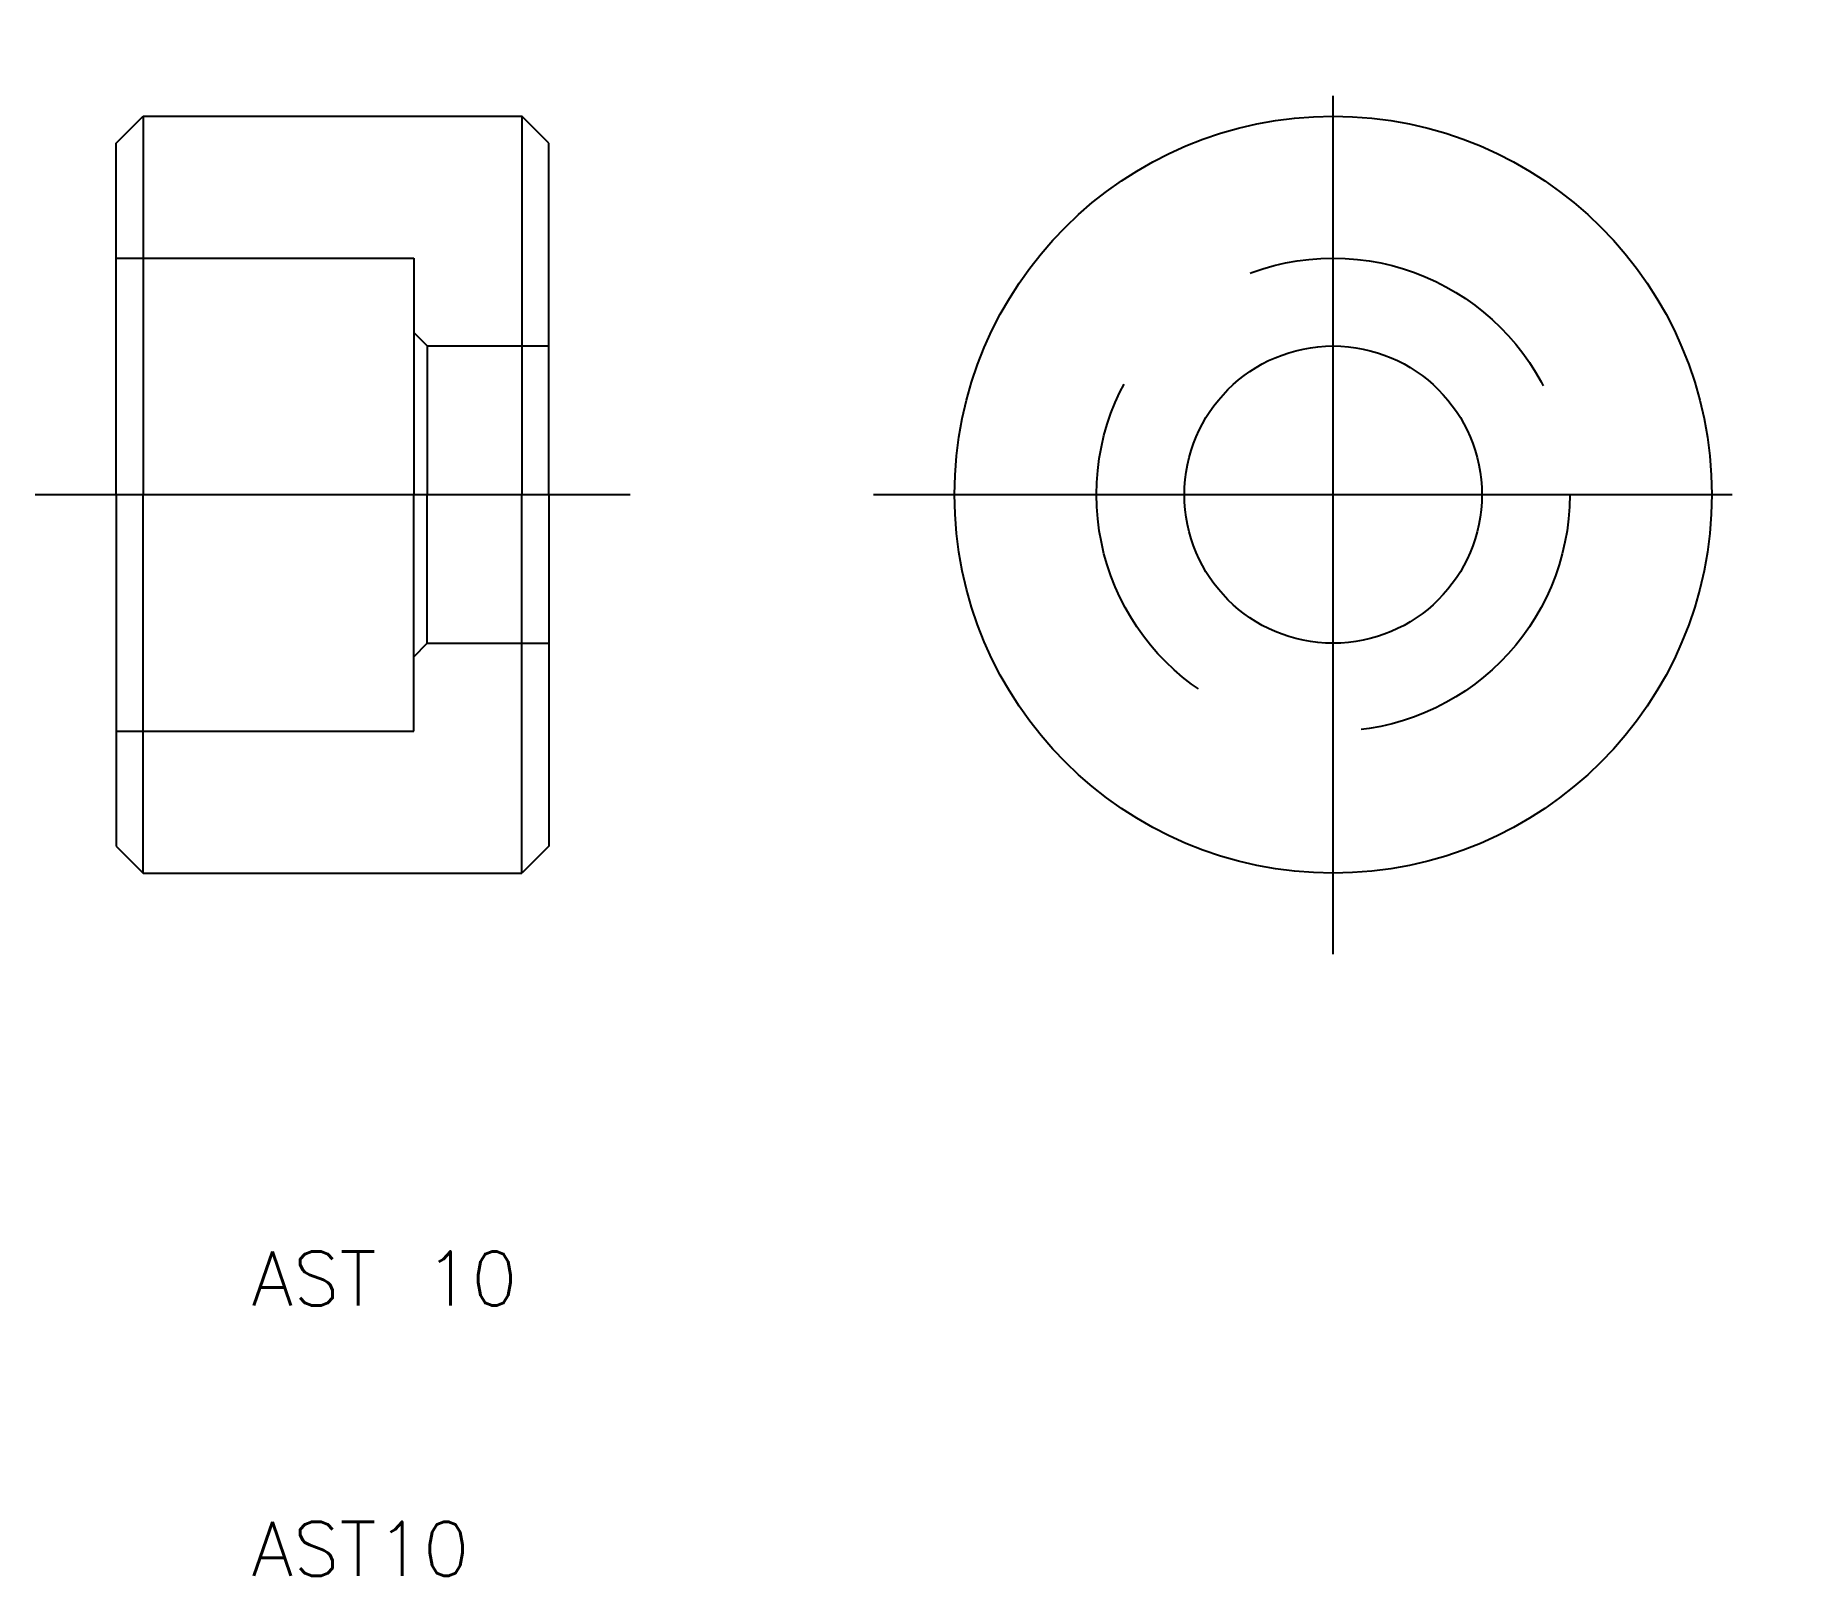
# Model space of a CAD drawing. Extents: x 2 to 67, y 10 to 67.
import ezdxf

# ---------------------------------------------------------------- set-up
doc = ezdxf.new("R2010")
doc.units = 0
doc.linetypes.add('CENTER', pattern=[50.8, 31.75, -6.35, 6.35, -6.35])
doc.linetypes.add('DASHED', pattern=[19.05, 12.7, -6.35])
doc.layers.get('0').update_dxf_attribs({"linetype": 'CONTINUOUS'})
doc.layers.add('CENTER', color=1, linetype='CENTER')
doc.styles.get("Standard").update_dxf_attribs({"font": 'txt.shx'})

msp = doc.modelspace()

# ---------------------------------------------------------------- linework, layer by layer
for p, q in [((5, 63), (6, 64)), ((6, 64), (6, 50)), ((6, 64), (20, 64)), ((20, 64), (20, 50)), ((21, 63), (20, 64)), ((5, 50), (5, 63)), ((21, 50), (21, 63)), ((5, 50), (5, 37)), ((6, 36), (6, 50)), ((20, 36), (20, 50)), ((21, 50), (21, 37)), ((5, 37), (6, 36)), ((21, 37), (20, 36)), ((6, 36), (20, 36))]:
    msp.add_line(p, q)
at = {"color": 3, "linetype": 'DASHED'}
for p, q in [((5, 58.75), (16, 58.75)), ((16, 58.75), (16, 50)), ((16, 56), (16.5, 55.5)), ((16.5, 55.5), (16.5, 50)), ((16.5, 55.5), (21, 55.5)), ((16, 41.25), (16, 50)), ((16.5, 44.5), (16.5, 50)), ((16, 44), (16.5, 44.5)), ((16.5, 44.5), (21, 44.5)), ((5, 41.25), (16, 41.25))]:
    msp.add_line(p, q, dxfattribs=at)
for radius in [14, 5.5]:
    msp.add_circle((50, 50), radius)
msp.add_circle((50, 50), 8.75, dxfattribs=at)
at = {"layer": 'CENTER'}
for p, q in [((50, 33), (50, 67)), ((2, 50), (24, 50)), ((33, 50), (67, 50))]:
    msp.add_line(p, q, dxfattribs=at)

# ---------------------------------------------------------------- texts
for s, p in [('AST 10', (10, 20)), ('AST10', (10, 10))]:
    msp.add_text(s, height=2).set_placement(p)

doc.saveas('drawing.dxf')
